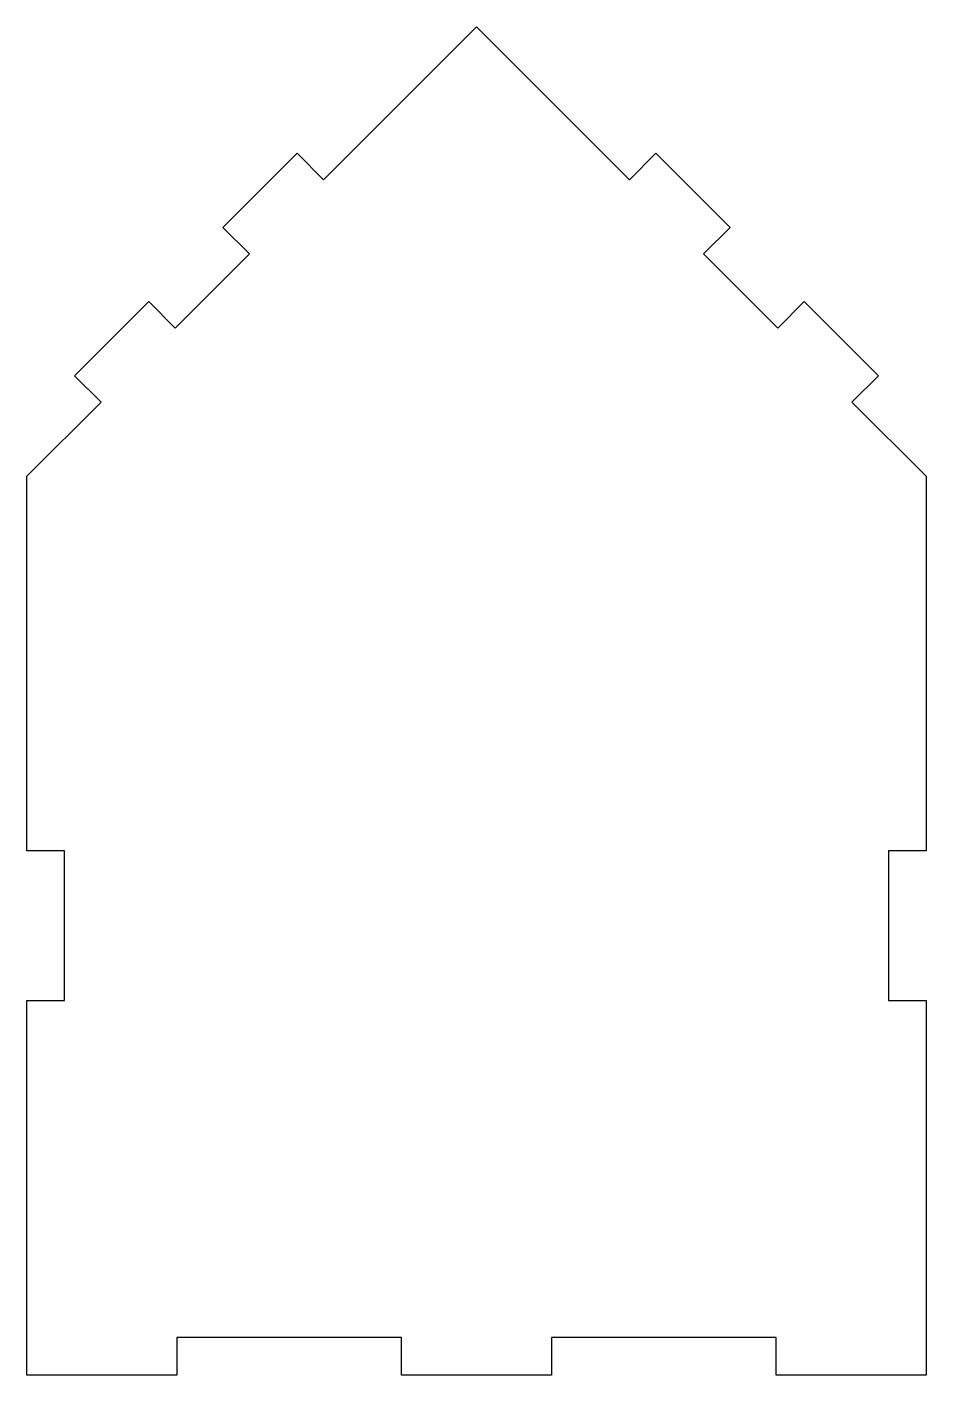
# Model space of a CAD drawing. Header units: millimetres. Extents: x -30 to 30, y -30 to 60.
import ezdxf

# ---------------------------------------------------------------- set-up
doc = ezdxf.new("R2010")
doc.units = ezdxf.units.MM

msp = doc.modelspace()

# ---------------------------------------------------------------- linework, layer by layer
at = {"color": 7, "linetype": 'Continuous', "lineweight": 25}
for p, q in [((-10.201, 49.799), (0, 60)), ((0, 60), (10.201, 49.799)), ((-16.919, 46.617), (-11.969, 51.567)), ((-11.969, 51.567), (-10.201, 49.799)), ((10.201, 49.799), (11.969, 51.567)), ((11.969, 51.567), (16.919, 46.617)), ((-15.151, 44.849), (-16.919, 46.617)), ((16.919, 46.617), (15.151, 44.849)), ((-20.101, 39.899), (-15.151, 44.849)), ((15.151, 44.849), (20.101, 39.899)), ((-26.818, 36.718), (-21.868, 41.667)), ((-21.868, 41.667), (-20.101, 39.899)), ((20.101, 39.899), (21.868, 41.667)), ((21.868, 41.667), (26.818, 36.718)), ((-25.05, 34.95), (-26.818, 36.718)), ((26.818, 36.718), (25.05, 34.95)), ((-30, 30), (-25.05, 34.95)), ((25.05, 34.95), (30, 30)), ((-30, 5), (-30, 30)), ((30, 30), (30, 5)), ((-27.5, 5), (-30, 5)), ((-27.5, -5), (-27.5, 5)), ((30, 5), (27.5, 5)), ((27.5, 5), (27.5, -5)), ((-30, -5), (-27.5, -5)), ((-30, -30), (-30, -5)), ((27.5, -5), (30, -5)), ((30, -5), (30, -30)), ((-20, -27.5), (-20, -30)), ((-5, -27.5), (-20, -27.5)), ((-5, -30), (-5, -27.5)), ((5, -27.5), (5, -30)), ((20, -27.5), (5, -27.5)), ((20, -30), (20, -27.5)), ((-20, -30), (-30, -30)), ((5, -30), (-5, -30)), ((30, -30), (20, -30))]:
    msp.add_line(p, q, dxfattribs=at)

doc.saveas('drawing.dxf')
